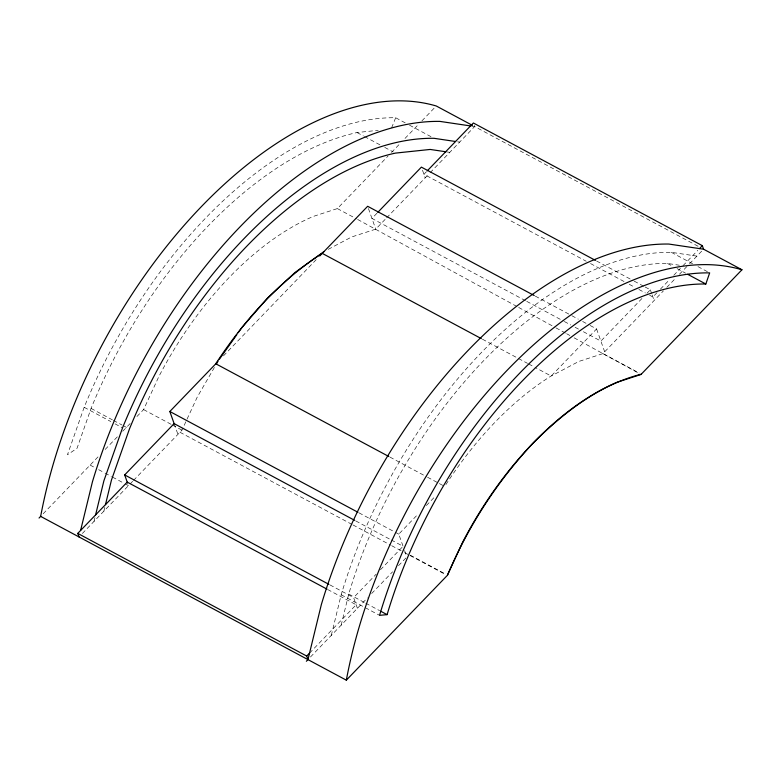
<?xml version="1.0" encoding="UTF-8"?>
<svg xmlns="http://www.w3.org/2000/svg" width="781" height="781" viewBox="0 0 781 781"><rect width="100%" height="100%" fill="white"/><g stroke="black" fill="none" stroke-linecap="round" stroke-linejoin="round"><path stroke-width="0.59" stroke-dasharray="3.9 2.93" d="M94.023 521.386L95.594 514.894M103.893 511.145L105.21 505.737M331.3 635.402L341.18 594.78A350.327 195.094 -61.8 0 1 671.309 252.322L696.916 256.119M341.17 625.161L348.726 594.087A338.222 188.348 -61.8 0 1 667.452 263.461L679.382 265.228M405.251 122.89L395.664 117.746A350.327 195.094 -61.8 0 0 84.163 407.301L67.439 454.786L77.046 448.274L91.074 408.424A338.222 188.348 -61.8 0 1 357.024 132.545L378.219 130.31M391.623 127.83L395.664 117.746M136.919 416.527L143.606 409.586L158.846 376.588A253.474 141.156 -61.8 0 1 313.23 216.444L337.363 208.586L388.089 155.975M133.502 480.432L181.973 430.146L197.212 397.148L215.146 366.133M43.18 513.761L98.465 456.416M105.152 449.475L118.527 435.603M122.705 431.268L130.232 423.458M391.466 152.471L399.921 143.694M404.997 138.432L418.518 124.404M421.896 120.899L434.578 107.739M223.454 355.863L317.184 258.638M376.969 213.213L371.941 218.426L525.642 300.783M426.446 171.693L423.937 174.3L586.228 261.254M82.356 533.491L128.474 485.645L127.215 482.102M130.154 483.908L132.663 481.301M328.225 249.334L351.596 236.994L375.739 229.145L385.794 218.709M386.634 217.84L429.286 173.597M430.106 172.747L474.643 126.551L473.384 122.998M391.242 539.954L403.074 546.29L398.769 534.145L418.001 514.201M426.358 505.532L435.554 495.994M590.133 325.492L596.577 328.947L551.181 376.042L535.063 367.402M357.415 608.311L353.617 597.592L376.247 574.113M380.435 569.769L402.235 547.159M641.953 298.488L600.882 341.092L581.533 330.724M646.98 293.265L650.329 289.79L644.96 286.91M309.54 653.121L356.156 604.758L328.215 589.792M657.046 292.631L652.877 296.965L649.646 295.238M660.394 289.165L669.581 279.627M673.759 275.293L680.446 268.361M682.955 265.755L697.823 250.33M310.457 657.016L367.47 597.875M371.658 593.531L392.618 571.79M398.486 565.708L406.022 557.878M445.892 484.601A253.474 141.156 -61.8 0 1 550.527 376.393L578.799 361.457L602.942 353.608L663.411 290.883M666.789 287.379L675.233 278.622M679.45 274.238L687.046 266.36M689.516 263.802L701.914 250.935M471.578 126.092L474.643 126.551L699.278 246.903M457.598 141.8L459.638 142.103M445.678 151.739L449.768 152.344M671.309 252.322L692.62 263.744M697.95 266.604L708.611 272.305M409.517 125.175L432.967 137.739M667.452 263.461L672.783 266.311M677.049 268.596L685.572 273.165M357.024 132.545L363.419 135.972M364.483 136.538L380.474 145.11M384.73 147.394L393.263 151.963M596.586 261L633.137 280.574M634.211 281.15L643.886 286.334M590.534 263.558L624.927 281.99M629.222 284.294L634.602 287.174M638.897 289.478L645.35 292.934M535.317 296.126L570.784 315.133M571.858 315.709L578.311 319.165M582.606 321.469L589.059 324.916M526.716 301.359L563.257 320.932M564.331 321.508L570.784 324.964M575.08 327.268L580.459 330.148M337.363 208.586L356.556 218.865M357.62 219.441L517.608 306.865M602.942 353.608L639.18 373.025M482.394 339.188L527.536 363.37M528.61 363.946L533.989 366.826M389.934 457.09L426.475 476.664M427.549 477.24L438.297 483M439.371 483.576L444.75 486.456M359.006 512.844L394.473 531.851M395.547 532.427L398.769 534.145M355.775 520.947L390.168 539.378M143.606 409.586L171.322 424.434M172.386 425.001L181.973 430.146M410.25 555.174L445.414 574.025M179.952 432.244L351.928 524.383M353.002 524.959L390.617 545.118M391.691 545.694L403.513 552.03M404.587 552.606L408.893 554.91M409.957 555.476L445.131 574.328M91.074 408.424L112.386 419.846M113.46 420.422L121.982 424.991M123.047 425.557L128.377 428.418M84.163 407.301L110.814 421.574M115.071 423.858L122.539 427.861M348.726 594.087L364.717 602.649M365.781 603.225L379.634 610.644M329.972 584.92L353.617 597.592M341.18 594.78L379.546 615.34M90.108 465.085L94.364 467.37M98.631 469.654L103.961 472.515M105.025 473.081L111.419 476.508M112.484 477.084L124.208 483.361M125.272 483.937L128.474 485.645M518.672 307.45L554.94 327.317M556.004 327.903L565.61 333.155M566.674 333.741L569.876 335.498M574.142 337.831L638.907 373.308M650.329 289.79L651.784 293.89M652.145 294.915L654.127 300.509M596.577 328.947L604.679 351.811M422.482 170.199L425.186 177.843M368.427 208.498L375.739 229.145M404.587 550.576L406.11 554.861M174.134 423.624L177.922 434.343"/><path stroke-width="1.17" d="M80.599 530.455L92.431 481.828A368.72 205.335 -61.8 0 1 439.888 121.397L470.552 125.936M95.594 514.894L103.902 480.764L122.539 427.861A350.327 195.094 -61.8 0 1 434.031 138.305L455.548 141.498M105.474 504.653L111.449 480.071L129.441 428.984A338.222 188.348 -61.8 0 1 395.391 153.105L430.175 149.444L445.678 151.739M306.357 661.273L307.958 659.603L321.372 604.494A368.72 205.335 -61.8 0 1 668.829 244.053L703.583 249.207L741.95 269.767L641.016 374.47L616.883 382.319A253.122 140.961 -61.8 0 0 533.062 443.12L532.915 443.266A253.474 141.156 -61.8 0 0 462.498 542.473L447.259 575.47L346.325 680.163L40.651 516.387L39.05 518.047M705.819 284.011L709.675 272.881A350.327 195.094 -61.8 0 0 379.546 615.34L387.093 614.647A338.222 188.348 -61.8 0 1 705.819 284.011L687.7 274.307M447.552 575.167C468.063 526.482 497.058 481.506 533.208 442.964C563.609 412.632 599.017 385.013 641.308 374.167M216.347 364.063L218.026 361.154M219.422 359.192L236.838 334.659M238.225 332.696L241.71 327.786L267.629 297.942L295.081 272.423L323.978 251.58M354.701 520.371L174.134 423.624L169.828 411.489L217.538 361.993M319.712 256.012L367.646 206.291L534.243 295.55M327.132 589.216L127.215 482.102L124.677 474.926L174.134 423.624M377.809 212.344L421.389 167.124L595.512 260.424M79.018 536.947L77.768 533.394L127.215 482.102M427.275 170.834L473.384 122.998L702.324 245.664L703.583 249.207M307.958 659.603L306.708 656.06L309.54 653.121M699.493 248.602L702.324 245.664M472.505 125.409L436.276 105.991A368.72 205.335 -61.8 0 0 40.651 516.387M481.321 338.612L322.241 253.376L321.587 253.727C278.71 281.619 244.238 320.454 216.288 362.95L215.81 363.79L388.86 456.514M169.828 411.489L357.923 512.268M380.698 611.22L387.093 614.647M124.677 474.926L328.899 584.344M77.768 533.394L306.708 656.06M346.325 680.163A368.72 205.335 -61.8 0 1 741.95 269.767"/></g></svg>
